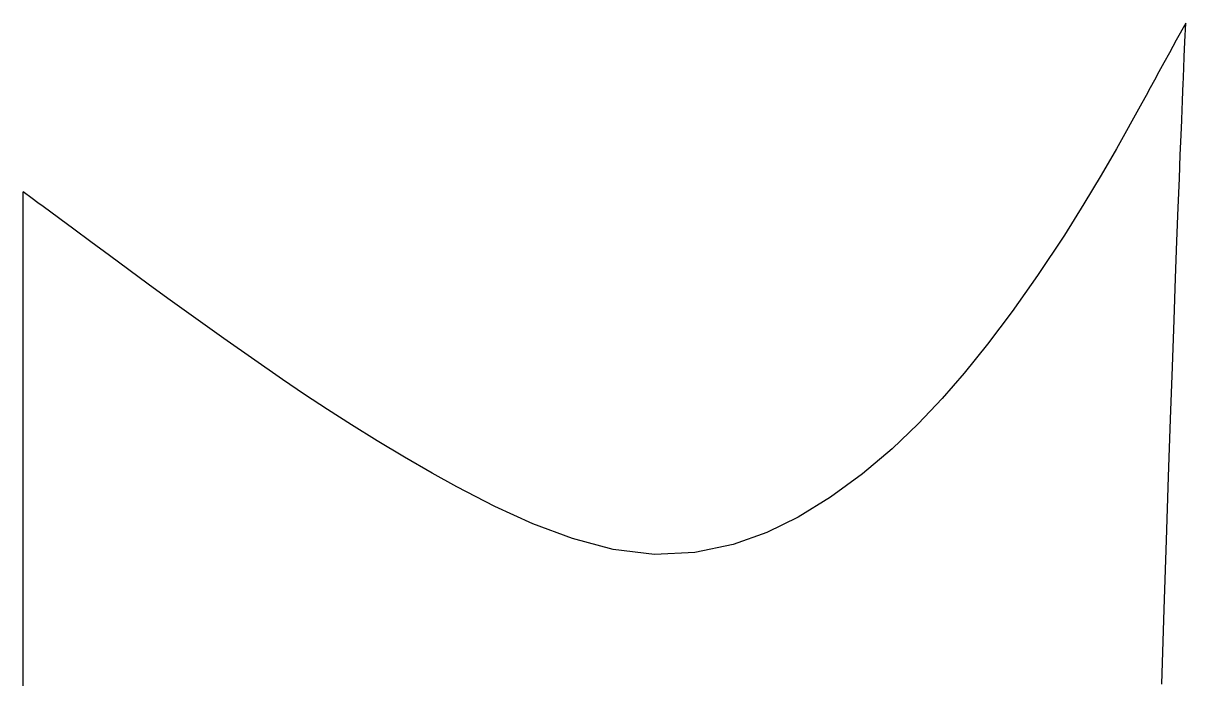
# Model space of a CAD drawing. Header units: millimetres. Extents: x 0 to 615, y 0 to 351.
import ezdxf

# ---------------------------------------------------------------- set-up
doc = ezdxf.new("R2010")
doc.units = ezdxf.units.MM

msp = doc.modelspace()

# ---------------------------------------------------------------- linework, layer by layer
at = {"color": 7, "linetype": 'Continuous'}
for p, q in [((615.47, 350.82), (610.48, 341.91)), ((615.04, 340.96), (615.47, 350.82)), ((610.48, 341.91), (606.79, 335.22)), ((614.7, 333.1), (615.04, 340.96)), ((606.79, 335.22), (603.88, 329.87)), ((614.43, 326.98), (614.7, 333.1)), ((603.88, 329.87), (601.3, 325.11)), ((614.23, 322.37), (614.43, 326.98)), ((598.92, 320.73), (596.66, 316.58)), ((601.3, 325.11), (598.92, 320.73)), ((614.05, 318.14), (614.23, 322.37)), ((596.66, 316.58), (594.47, 312.56)), ((613.84, 312.96), (613.88, 314.07)), ((613.88, 314.07), (613.94, 315.56)), ((613.94, 315.56), (614.05, 318.14)), ((592.29, 308.57), (578.76, 284.32)), ((594.47, 312.56), (592.29, 308.57)), ((613.54, 305.21), (613.71, 309.35)), ((613.71, 309.35), (613.79, 311.66)), ((613.79, 311.66), (613.84, 312.96)), ((613.31, 299.44), (613.54, 305.21)), ((612.99, 291.48), (613.31, 299.44)), ((612.58, 281.21), (612.99, 291.48)), ((578.76, 284.32), (570.65, 270.3)), ((612.09, 268.53), (612.58, 281.21)), ((570.65, 270.3), (561.59, 255.26)), ((611.51, 253.32), (612.09, 268.53)), ((0, 0), (0, 261.57)), ((4.72, 258.07), (0, 261.57)), ((7.77, 255.81), (4.72, 258.07)), ((9.5, 254.52), (7.77, 255.81)), ((10.29, 253.93), (9.5, 254.52)), ((10.51, 253.77), (10.29, 253.93)), ((10.52, 253.76), (10.51, 253.77)), ((10.53, 253.76), (10.52, 253.76)), ((10.57, 253.73), (10.53, 253.76)), ((10.53, 253.76), (10.53, 253.76)), ((11.3, 253.19), (10.57, 253.73)), ((13.87, 251.28), (11.3, 253.19)), ((561.59, 255.26), (551.19, 238.68)), ((610.83, 235.47), (611.51, 253.32)), ((19.3, 247.26), (13.87, 251.28)), ((26.8, 241.71), (19.3, 247.26)), ((35.78, 235.06), (26.8, 241.71)), ((45.64, 227.78), (35.78, 235.06)), ((551.19, 238.68), (537.01, 217.23)), ((610.11, 215.88), (610.83, 235.47)), ((55.82, 220.29), (45.64, 227.78)), ((66.14, 212.71), (55.82, 220.29)), ((537.01, 217.23), (523.5, 198.11)), ((609.31, 193.7), (610.11, 215.88)), ((76.62, 205.07), (66.14, 212.71)), ((106.16, 183.81), (76.62, 205.07)), ((523.5, 198.11), (510.51, 180.89)), ((608.42, 168.82), (609.31, 193.7)), ((137.21, 162.19), (106.16, 183.81)), ((510.51, 180.89), (498.19, 165.59)), ((607.46, 141.16), (608.42, 168.82)), ((148.96, 154.27), (137.21, 162.19)), ((498.19, 165.59), (486.53, 152.11)), ((161.08, 146.27), (148.96, 154.27)), ((486.53, 152.11), (473.86, 138.69)), ((173.8, 138.12), (161.08, 146.27)), ((187.35, 129.7), (173.8, 138.12)), ((473.86, 138.69), (459.99, 125.38)), ((606.42, 110.63), (607.46, 141.16)), ((201.89, 120.97), (187.35, 129.7)), ((459.99, 125.38), (444.4, 112.17)), ((216.51, 112.49), (201.89, 120.97)), ((229.54, 105.26), (216.51, 112.49)), ((444.4, 112.17), (427.43, 99.78)), ((249.66, 94.99), (229.54, 105.26)), ((605.29, 77.12), (606.42, 110.63)), ((427.43, 99.78), (410.21, 89.23)), ((269.84, 85.8), (249.66, 94.99)), ((410.21, 89.23), (393.6, 81.09)), ((290.75, 77.89), (269.84, 85.8)), ((393.6, 81.09), (375.77, 74.73)), ((312.35, 72.12), (290.75, 77.89)), ((375.77, 74.73), (355.62, 70.52)), ((604.09, 40.54), (605.29, 77.12)), ((334.21, 69.48), (312.35, 72.12)), ((355.62, 70.52), (334.21, 69.48)), ((602.8, 0.8), (604.09, 40.54))]:
    msp.add_line(p, q, dxfattribs=at)

doc.saveas('drawing.dxf')
